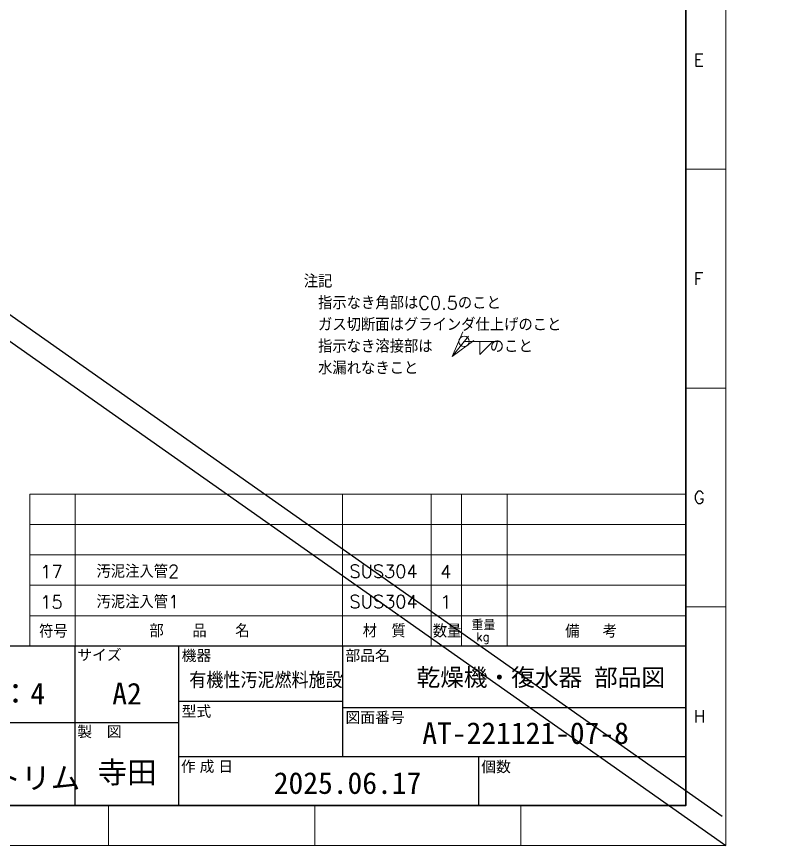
# Model space of a CAD drawing. Header units: millimetres. Extents: x -7 to 4834, y -34 to 1682.
# Drawn here: x 1698 to 2414, y 0 to 764 of the extents above; entities that cross this region are included whole.
import ezdxf
from ezdxf import colors
from ezdxf.entities.mleader import LeaderData, LeaderLine
from ezdxf.enums import TextEntityAlignment as Align
from ezdxf.math import Vec2, Vec3

# ---------------------------------------------------------------- set-up
doc = ezdxf.new("R2010")
doc.units = ezdxf.units.MM
doc.header["$LTSCALE"] = 1.6
for name, color, linetype, lineweight in [('07_TEXT', 3, 'Continuous', 13), ('08_DIM', 3, 'Continuous', 13), ('90_FRAME', 5, 'Continuous', 35)]:
    doc.layers.add(name, color=color, linetype=linetype, lineweight=lineweight)
doc.layers.add('91_BLANK', color=5, linetype='Continuous', lineweight=0, plot=False)
doc.styles.add('KSS_TXT', font='txt.shx', dxfattribs={"bigfont": 'extfont2.shx'})
doc.styles.add('MS_G', font='MS Gothic.ttf')
doc.styles.get("Standard").update_dxf_attribs({"font": 'txt.shx', "bigfont": 'extfont2.shx'})
doc.styles.add('表題用', font='MS PGothic.ttf')
doc.dimstyles.new('KSS_DIM', dxfattribs={"dimscale": 4, "dimtxt": 3, "dimasz": 2.5, "dimexe": 1.25, "dimexo": 0.625, "dimtad": 1, "dimdsep": 46, "dimtxsty": 'KSS_TXT', "dimblk": 'OPEN30', "dimcen": 0, "dimazin": 2, "dimtfac": 0.75, "dimtmove": 0, "dimatfit": 3, "dimldrblk": 'OPEN30', "dimfxl": 1.25, "dimtolj": 1, "dimarcsym": 0})

# ---------------------------------------------------------------- blocks, each defined once
blk = doc.blocks.new('Weld-line')
blk.add_line((0, 0), (1, 0))
blk = doc.blocks.new('Weld10-s5')
blk.add_circle((0, 0), 2)
blk = doc.blocks.new('Weld10-a1')
for p, q in [((5, 0), (0, 5)), ((0, 5), (0, 0)), ((0, 0), (5, 0))]:
    blk.add_line(p, q)
at = {"width": 0.9}
blk.add_attdef('S', text='', height=2.8, dxfattribs=at).set_placement((-2, 1), align=Align.RIGHT)
blk.add_attdef('L', (8, 1), '', height=2.8, dxfattribs=at)
blk = doc.blocks.new('_Open30')
at = {"color": 0, "linetype": 'ByBlock', "lineweight": -2}
for p, q in [((-1, 0.26794919), (0, 0)), ((0, 0), (-1, -0.26794919)), ((0, 0), (-1, 0))]:
    blk.add_line(p, q, dxfattribs=at)
blk = doc.blocks.new('AM_BALLOON1')
at = {"transparency": 16777216}
blk.add_circle((0, 0), 5, dxfattribs=at)
blk.add_attdef('B_NUMBER', text='', height=3, dxfattribs=at).set_placement((0, 0), align=Align.MIDDLE_CENTER)
blk = doc.blocks.new('_OPEN')
at = {"color": 0, "linetype": 'ByBlock'}
for p, q in [((-1, 0.1666666666666666), (0, 0)), ((0, 0), (-1, -0.1666666666666666)), ((0, 0), (-1, 0))]:
    blk.add_line(p, q, dxfattribs=at)
blk = doc.blocks.new('Jis_w20130906110600')
blk.add_blockref('Weld10-s5', (0, 0))
at = {"xscale": -1, "rotation": 180}
blk.add_blockref('Weld10-a1', (6, 0), dxfattribs=at)
at = {"layer": '08_DIM', "xscale": 14, "yscale": 14, "zscale": 14}
blk.add_blockref('Weld-line', (0, 0), dxfattribs=at)
at = {"style": 'KSS_TXT', "flags": 1}
blk.add_attdef('JISINFO', (0, 0), '', height=3, dxfattribs=at)
at = {"layer": '08_DIM'}
blk.add_leader([(-4.630805428080293, -5.765361229938435), (0, 0)], dimstyle='KSS_DIM', dxfattribs=at)

msp = doc.modelspace()

# ---------------------------------------------------------------- linework, layer by layer
for p, q in [((-3.368567567293667, 1682.423979744404), (2348.721874830826, 26.93174773680607)), ((-8.093379619822372e-07, 1655.492231894922), (2352.090441588782, -1.126752522395691e-07))]:
    msp.add_line(p, q)
at = {"layer": '90_FRAME', "color": 4, "lineweight": 13}
for p, q in [((2352.09044159269, 623.1917238664003), (2315.278564449982, 623.1917238664003)), ((2352.09044159269, 421.5596222622155), (2315.278564449982, 421.5596222622155)), ((1710.392832310299, 323.7330074731734), (2315.278541343749, 323.7330074731734)), ((1710.392855416532, 323.7330074731734), (1710.392855416532, 183.73301048167)), ((1752.39285016654, 323.7330074731734), (1752.39285016654, 183.73301048167)), ((1998.754738177653, 323.7330074731734), (1998.754738177653, 183.73301048167)), ((2080.531193135576, 323.7330074731734), (2080.531193135595, 183.73301048167)), ((2108.531189635577, 323.7330074731734), (2108.531189635597, 183.73301048167)), ((2150.531184385591, 323.7330074731734), (2150.531184385591, 183.73301048167)), ((1710.392832310299, 295.7330074731734), (2315.278541343749, 295.7330074731734)), ((1710.392832310299, 267.733005978039), (2315.278541343749, 267.733005978039)), ((1710.392832310299, 239.7330074731734), (2315.278541343749, 239.7330074731734)), ((2352.09044159269, 219.9275206580308), (2315.278564449982, 219.9275206580308)), ((1710.392832310299, 211.7330074731733), (2315.278541343749, 211.7330074731733)), ((1783.073074479541, -1.126752522395691e-07), (1783.073074479541, 36.64729619654992)), ((1973.163944678774, -1.126752522395691e-07), (1973.163944678774, 36.64729619654992)), ((2163.254814878007, -1.126752522395691e-07), (2163.254814878007, 36.64729619654992))]:
    msp.add_line(p, q, dxfattribs=at)
at = {"layer": '90_FRAME', "color": 0, "lineweight": 25}
for p, q in [((1752.39285016654, 36.64729619654992), (1752.39285016654, 183.73301048167)), ((1847.707135880381, 36.64729619654992), (1847.707135880381, 183.73301048167)), ((1998.754738177653, 183.73301048167), (1998.754738177653, 81.90443905350895)), ((1847.707135880381, 132.8187247675904), (1998.754738177653, 132.8187247675904)), ((1998.754738177653, 127.161581910468), (2315.278564449982, 127.161581910468)), ((1847.707135880381, 113.0187247676675), (1523.27856445318, 113.0187247676675)), ((1847.707135880381, 81.90443905350895), (2315.278564449982, 81.90443905350895)), ((2124.249993022139, 81.90443905350895), (2124.249993022139, 36.64729619654992))]:
    msp.add_line(p, q, dxfattribs=at)
at = {"layer": '90_FRAME'}
msp.add_lwpolyline([(110.3223633137168, 36.64729619654992), (2315.278564449982, 36.6472961965499), (2315.278564449982, 1613.00035474462), (110.3223633137168, 1613.00035474462)], close=True, dxfattribs=at)
at = {"layer": '90_FRAME', "color": 0, "lineweight": 25}
msp.add_lwpolyline([(1523.27856445318, 36.64729619654992), (2315.278564449982, 36.64729619654992), (2315.278564449982, 183.73301048167), (1523.27856445318, 183.73301048167)], close=True, dxfattribs=at)
at = {"layer": '91_BLANK'}
msp.add_lwpolyline([(-8.093381893559126e-07, -1.126752522395691e-07), (2352.090441588782, -1.126752522395691e-07), (2352.090441588782, 1655.492231894922), (-8.093381893559126e-07, 1655.492231894922)], close=True, dxfattribs=at)

# ---------------------------------------------------------------- block references
at = {"layer": '08_DIM', "xscale": 2.399999999999999, "yscale": 2.399999999999999, "zscale": 2.399999999999999}
msp.add_blockref('Jis_w20130906110600', (2110.877748151723, 464.533314633445), dxfattribs=at)

# ---------------------------------------------------------------- texts
at = {"layer": '07_TEXT', "ltscale": 2, "insert": (1963.003886197519, 526.0610197630564), "char_height": 12, "attachment_point": 1}
msp.add_mtext_dynamic_manual_height_columns('注記\\P\u3000指示なき角部はC0.5のこと\\P\u3000ガス切断面はグラインダ仕上げのこと\\P\u3000指示なき溶接部は\u3000\u3000\u3000\u3000のこと\\P\u3000水漏れなきこと', width=282.2899820809312, gutter_width=15, heights=[0], dxfattribs=at)
at = {"layer": '90_FRAME', "color": 0, "lineweight": 13, "style": 'KSS_TXT'}
for s, p in [('E', (2322.596570834807, 724.0077746684926)), ('F', (2322.596570834807, 522.3756730643079)), ('G', (2322.596570834807, 320.7435714601232)), ('H', (2322.596570834807, 119.1114698559385))]:
    msp.add_text(s, height=11.36, dxfattribs=at).set_placement(p, align=Align.MIDDLE_LEFT)
at = {"layer": '90_FRAME', "color": 3, "lineweight": 13}
for s, height, p in [('汚泥注入管2', 12, (1771.900384188519, 246.5312023023008)), ('SUS304', 12, (2005.200235209182, 246.6903718200801)), ('汚泥注入管1', 12, (1771.900384188519, 218.5312037974351)), ('SUS304', 12, (2005.200235209182, 218.6903733152145)), ('重量', 10, (2117.677951013671, 198.1044730768999)), ('符号', 12, (1718.944833794708, 191.3588966888312)), ('部\u3000\u3000品\u3000\u3000名', 12, (1820.673690193665, 191.7944521899446)), ('材\u3000質', 12, (2017.428485883319, 191.6502814394067)), ('数量', 12, (2082.00176158617, 191.5600937276258)), ('備  考', 12, (2204.052921915963, 191.3588966888312)), ('kg', 8, (2122.097810075388, 188.319774887751))]:
    msp.add_text(s, height=height, dxfattribs=at).set_placement(p)
for s, p in [('17', (1730.362552394459, 252.2225095702607)), ('4', (2093.988061482904, 252.4237066090321)), ('15', (1730.362552394459, 224.2225110653951)), ('1', (2093.988061482904, 224.4237081041665))]:
    msp.add_text(s, height=12, dxfattribs=at).set_placement(p, align=Align.MIDDLE_CENTER)
at = {"layer": '90_FRAME', "color": 0, "style": '表題用'}
for s, p in [('サイズ', (1754.186924849994, 175.6219381369318)), ('機器', (1850.42545175914, 175.0413698458268)), ('部品名', (2001.47305405642, 175.0413698458268)), ('型式', (1850.42545175914, 123.6270841317472)), ('図面番号', (2001.473054056416, 117.9699412746248)), ('製\u3000図', (1754.18698579567, 104.9076524229329)), ('作 成 日', (1849.735302910103, 72.8325980664211)), ('個数', (2126.624880009673, 72.55603432716254))]:
    msp.add_text(s, height=10, dxfattribs=at).set_placement(p, align=Align.MIDDLE_LEFT)
at = {"layer": '90_FRAME', "color": 0, "style": 'MS_G', "width": 0.9}
msp.add_text('有機性汚泥燃料施設', height=12.8, dxfattribs=at).set_placement((1857.470303139685, 146.3156462927298))
at = {"layer": '90_FRAME', "color": 0, "style": 'MS_G'}
msp.add_text('乾燥機・復水器 部品図', height=16, dxfattribs=at).set_placement((2181.573538413855, 146.8897566105871), align=Align.CENTER)
msp.add_text('A2', height=20, dxfattribs=at).set_placement((1800.049993023458, 139.8901533389888), align=Align.MIDDLE)
for s, p in [('AT-221121-07-8', (2072.333951836813, 93.54576660022923)), ('2025.06.17', (1935.378403594538, 47.5107438176579))]:
    msp.add_text(s, height=20, dxfattribs=at).set_placement(p)
at = {"layer": '90_FRAME', "color": 4, "style": 'MS_G'}
msp.add_text('アクアトリム', height=20, dxfattribs=at).set_placement((1593.259617288089, 52.21191815118033))
at = {"layer": '90_FRAME', "color": 0, "style": 'MS_G'}
for tag, p in [('1：4', (1697.235707309621, 139.8901533389888)), ('寺田', (1800.049993023458, 67.76158191070846))]:
    msp.add_attdef(tag, text='', height=20, dxfattribs=at).set_placement(p, align=Align.MIDDLE)

# ---------------------------------------------------------------- leaders
at = {"layer": '08_DIM'}
ml = msp.add_multileader_block('Standard', dxfattribs=at)
ml.set_content('AM_BALLOON1', color=256, scale=5)
ml.set_attribute('B_NUMBER', '17', width=0)
ml.set_leader_properties(color=256, linetype='ByLayer', lineweight=-1)
ml.set_arrow_properties(name='OPEN')
ml.build(insert=Vec2(0, 0))
ml.multileader.update_dxf_attribs({"leader_type": 0, "has_dogleg": 0, "text_right_attachment_type": 6, "dogleg_length": 0, "arrow_head_size": 10, "scale": 2.5, "block_connection_type": 1})
ctx = ml.context
ctx.base_point, ctx.scale, ctx.char_height, ctx.arrow_head_size, ctx.landing_gap_size, ctx.plane_origin = Vec3(2984.637126217934, 1148.76882016333), 2.5, 20, 10, 10, Vec3(2984.637126217934, 1148.76882016333)
ctx.right_attachment, ctx.attachment_type = 6, 1
notes = []
notes.append((ctx, [(0, (0, 0, 0), (0, 0), (1, 0), 1, [])]))
ctx.block.insert = Vec3(2984.637126217934, 1148.76882016333)
for ctx, leaders in notes:
    for number, flags, end, landing, length, lines in leaders:
        leader = LeaderData()
        leader.index, (leader.has_last_leader_line, leader.has_dogleg_vector, leader.attachment_direction) = number, flags
        leader.last_leader_point, leader.dogleg_vector, leader.dogleg_length = Vec3(end), Vec3(landing), length
        for number, points, colour, breaks in lines:
            line = LeaderLine()
            line.index, line.vertices, line.color, line.breaks = number, Vec3.list(points), colors.encode_raw_color(colour), breaks
            leader.lines.append(line)
        ctx.leaders.append(leader)

doc.saveas('drawing.dxf')
